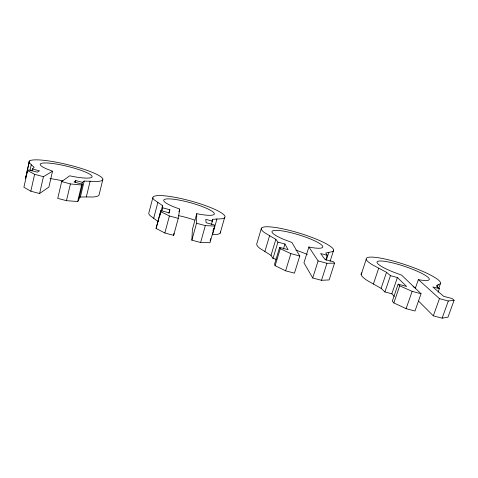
<?xml version="1.0" encoding="UTF-8"?>
<svg xmlns="http://www.w3.org/2000/svg" width="478" height="478" viewBox="0 0 478 478"><rect width="100%" height="100%" fill="white"/><g stroke="black" fill="none" stroke-linecap="round" stroke-linejoin="round"><path stroke-width="0.72" d="M211.413 224.624L212.405 221.111L205.797 219.348L206.096 222.718L214.574 224.995L214.676 226.064L209.979 242.699L200.611 242.495L191.863 240.177L196.548 223.25L196.763 213.654L198.938 214.114A26.242 4.595 15.3 0 0 210.44 210.248A26.242 4.595 15.3 0 0 172.211 199.081A26.242 4.595 15.3 0 0 173.036 206.55L179.71 209.089L178.258 218.35L173.651 235.343L164.838 233.001L156.079 228.448L160.859 210.613L169.266 212.883L169.839 209.734L162.777 207.846L162.544 205.612L154.131 199.822A37.368 6.549 15.3 0 1 191.618 201.208A37.368 6.549 15.3 0 1 221.888 218.763L212.501 219.324L211.921 221.404M191.863 240.177L192.395 229.482L196.763 213.654M212.405 221.111L212.501 219.324M173.651 235.343L174.004 233.27M81.869 184.448L82.377 182.345L84.194 181.084L96.556 181.449A38.031 6.238 13.6 0 0 74.986 166.571A38.031 6.238 13.6 0 0 29.05 162.568L25.549 178.282A37.858 7.009 13.3 0 1 25.967 176.472L29.421 160.961M31.901 171.082L32.379 168.955L39.501 170.855L37.302 172.158L28.943 169.893L27.616 170.568L23.9 187.251L30.819 191.194L39.602 193.53L48.876 187.095L52.532 171.196L46.521 168.859A26.708 4.38 13.6 0 1 52.532 163.5A26.708 4.38 13.6 0 1 90.181 174.494A26.708 4.38 13.6 0 1 72.017 176.304L69.716 175.802L61.668 181.58L57.748 198.364L66.46 200.682L77.669 201.513L78.571 200.646L82.497 184.269L74.048 181.999L75.721 180.565L82.377 182.345M29.977 170.515L31.267 164.737L29.05 162.568M30.819 191.194L34.619 174.321L27.616 170.568M39.602 193.53L43.438 176.687L52.532 171.196M66.46 200.682L70.421 183.934L81.624 185.022L82.497 184.269M75.219 182.674L75.721 180.565M77.669 201.513L81.624 185.022M78.506 198.501L80.364 197.038L84.194 181.084M80.364 197.038L86.321 196.942L90.133 181.186M102.782 179.764L99.06 194.922A37.858 7.009 13.3 0 1 92.756 197.014L86.321 196.942M152.841 197.701L148.783 213.206A37.2 7.355 15.3 0 0 150.014 215.53L158.284 221.69M153.677 218.338L157.859 202.457M160.859 210.613L156.079 228.448M159.766 216.098L160.321 214.001M160.692 212.602L162.544 205.612M162.024 210.69L162.777 207.846M168.889 213.278L169.839 209.734M164.838 233.001L169.403 215.978L160.542 211.617M178.957 211.85L179.71 209.089M200.611 242.495L205.331 225.604L214.676 226.064M210.123 240.793L210.726 238.636M212.955 230.737L213.564 228.586M216.946 218.96L212.495 234.71L217.472 234.322A37.2 7.355 15.3 0 0 220.657 231.908M220.203 233.115L224.57 217.759M261.43 228.155L256.901 243.445A37.631 7.463 17.2 0 0 259.841 248.327L271.014 255.395L272.998 258.443L276.493 259.363M264.854 251.553L269.604 235.696L264.513 232.637A37.804 6.644 17 0 1 294.382 231.681A37.804 6.644 17 0 1 332.449 251.625L325.751 253.011L327.197 255.276L325.859 259.482M271.014 255.395L275.866 239.335L269.604 235.696M272.998 258.443L277.933 242.137L275.866 239.335M277.933 242.137L284.948 244.001L288.103 249.677L279.654 247.395L274.539 264.238L275.119 265.684L285.599 270.811L294.448 273.153L299.766 256.023L291.95 242.471L284.691 239.759A26.547 4.66 17 0 1 277.724 230.402A26.547 4.66 17 0 1 316.454 241.713A26.547 4.66 17 0 1 310.939 247.425L308.884 246.995L303.942 262.81L312.72 277.987L321.491 280.311L329.139 279.923L334.528 263.157L333.519 261.783L325.016 259.506L320.642 253.531L327.197 255.276M275.119 265.684L280.275 248.715L279.654 247.395M283.436 248.96L284.948 244.001M285.599 270.811L290.881 253.645L280.275 248.715M312.72 277.987L318.115 260.922L308.884 246.995M326.223 260.438L328.84 252.229M321.491 280.311L326.928 263.282L334.528 263.157M330.077 261.317L333.65 250.161M361.159 274.587L366.208 259.309M394.314 296.462L391.835 293.785L384.904 291.962L381.109 288.348L373.39 284.028L378.707 268.176L372.266 264.71A39.19 6.578 18.5 0 1 394.577 261.418A39.19 6.578 18.5 0 1 440.393 283.735L438.714 288.461M381.109 288.348L386.535 272.299L378.707 268.176M384.904 291.962L390.442 275.669L386.535 272.299M391.835 293.785L397.397 277.521L390.442 275.669M397.397 277.521L406.617 286.465L398.126 284.177L392.301 301.164L393.842 302.938L406.115 308.663L414.994 311.005L421.052 293.725L401.562 275.107L393.717 272.215A27.521 4.613 18.5 0 1 380.649 260.982A27.521 4.613 18.5 0 1 419.881 272.442A27.521 4.613 18.5 0 1 420.317 279.983L418.37 279.588L415.257 288.521M393.842 302.938L399.722 285.826L398.126 284.177M406.115 308.663L412.138 291.353L399.722 285.826M437.131 287.487L438.105 284.751L440.393 283.735M438.099 292.189L439.342 288.688L436.36 285.946L438.105 284.751M439.342 288.688L432.841 286.961L443.614 296.288L452.152 298.571L454.1 300.256L447.988 317.159L442.132 318.163L433.325 315.844L439.467 298.636L418.37 279.588M442.132 318.163L448.31 300.991L454.1 300.256M32.379 168.955L34.195 167.348L31.267 164.737M412.138 291.353L421.052 293.725M439.467 298.636L448.31 300.991M169.403 215.978L178.258 218.35M196.548 223.25L205.331 225.604M290.881 253.645L299.766 256.023M318.115 260.922L326.928 263.282M34.619 174.321L43.438 176.687M61.668 181.58L70.421 183.934M373.39 284.028L367.044 280.383A39.005 7.385 18.9 0 1 361.948 272.842M418.632 301.158L433.325 315.844M413.094 286.615A27.389 5.186 18.9 0 1 415.663 287.899M295.864 250.149A26.421 5.24 17.1 0 1 307.342 254.505M178.647 215.656A26.123 5.162 15.3 0 1 194.6 220.077M50.023 178.617A26.583 4.917 13.3 0 1 62.797 180.899"/></g></svg>
